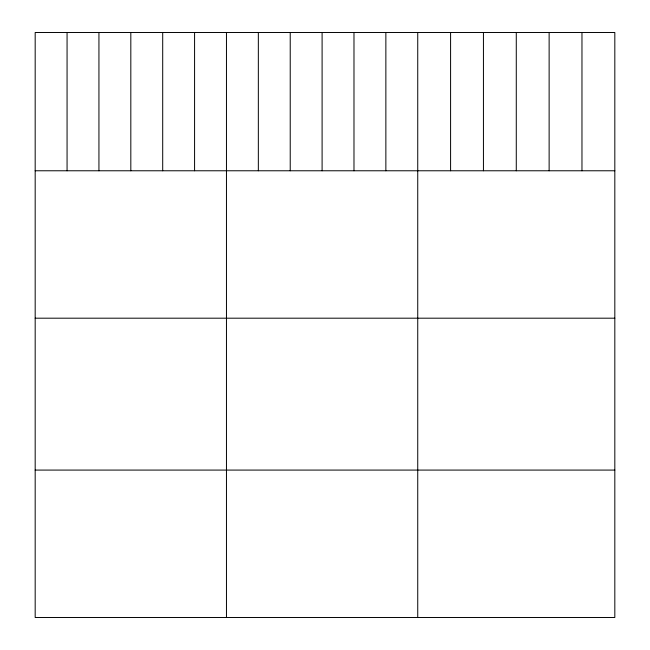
<?xml version="1.0" encoding="UTF-8"?>
<svg xmlns="http://www.w3.org/2000/svg" width="650" height="650" viewBox="0 0 650 650"><rect width="100%" height="100%" fill="white"/><g stroke="black" fill="none" stroke-linecap="round" stroke-linejoin="round"><path stroke-width="0.97" d="M614.819 170.771L614.819 617.5L35.181 617.5L35.181 32.5L614.819 32.5L614.819 170.771L35.181 170.771M35.181 318.191L614.819 318.191M35.181 470.08L614.819 470.08M581.969 32.5L581.969 170.771M549.128 32.5L549.128 170.771M516.279 32.5L516.279 170.771M483.438 32.5L483.438 170.771M450.588 32.5L450.588 170.771M417.739 32.5L417.739 617.5M385.864 32.5L385.864 170.771M353.982 32.5L353.982 170.771M322.099 32.5L322.099 170.771M290.225 32.5L290.225 170.771M258.342 32.5L258.342 170.771M226.46 32.5L226.46 617.5M194.577 32.5L194.577 170.771M162.703 32.5L162.703 170.771M130.821 32.5L130.821 170.771M98.938 32.5L98.938 170.771M67.064 32.5L67.064 170.771"/></g></svg>
